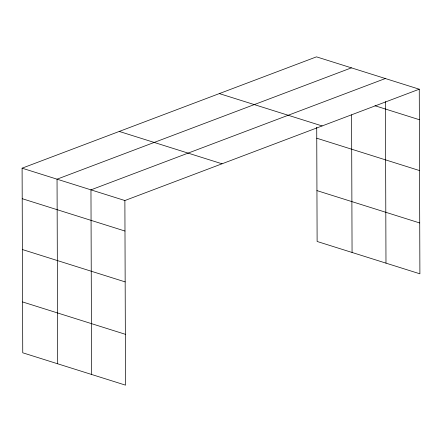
<?xml version="1.0" encoding="UTF-8"?>
<svg xmlns="http://www.w3.org/2000/svg" width="442" height="442" viewBox="0 0 442 442"><rect width="100%" height="100%" fill="white"/><g stroke="black" fill="none" stroke-linecap="round" stroke-linejoin="round"><path stroke-width="0.66" d="M419.254 89.207L124.882 200.535L125.522 385.148L22.746 352.793L22.1 168.181L316.478 56.852L419.254 89.207L419.9 273.819L317.118 241.465L316.721 127.224M351.423 67.853L57.046 179.181L57.692 363.794M385.336 78.527L90.964 189.856L91.605 374.473M375.009 105.754L419.364 119.716M219.331 93.588L322.113 125.942M316.759 138.219L419.541 170.573M316.942 190.612L419.723 222.967M119.246 131.44L222.022 163.794M22.1 168.181L124.882 200.535M22.205 198.69L124.987 231.044M22.382 249.542L125.163 281.897M22.57 301.941L125.346 334.296M385.418 101.583L385.982 263.145M351.583 114.859L352.064 252.465"/></g></svg>
